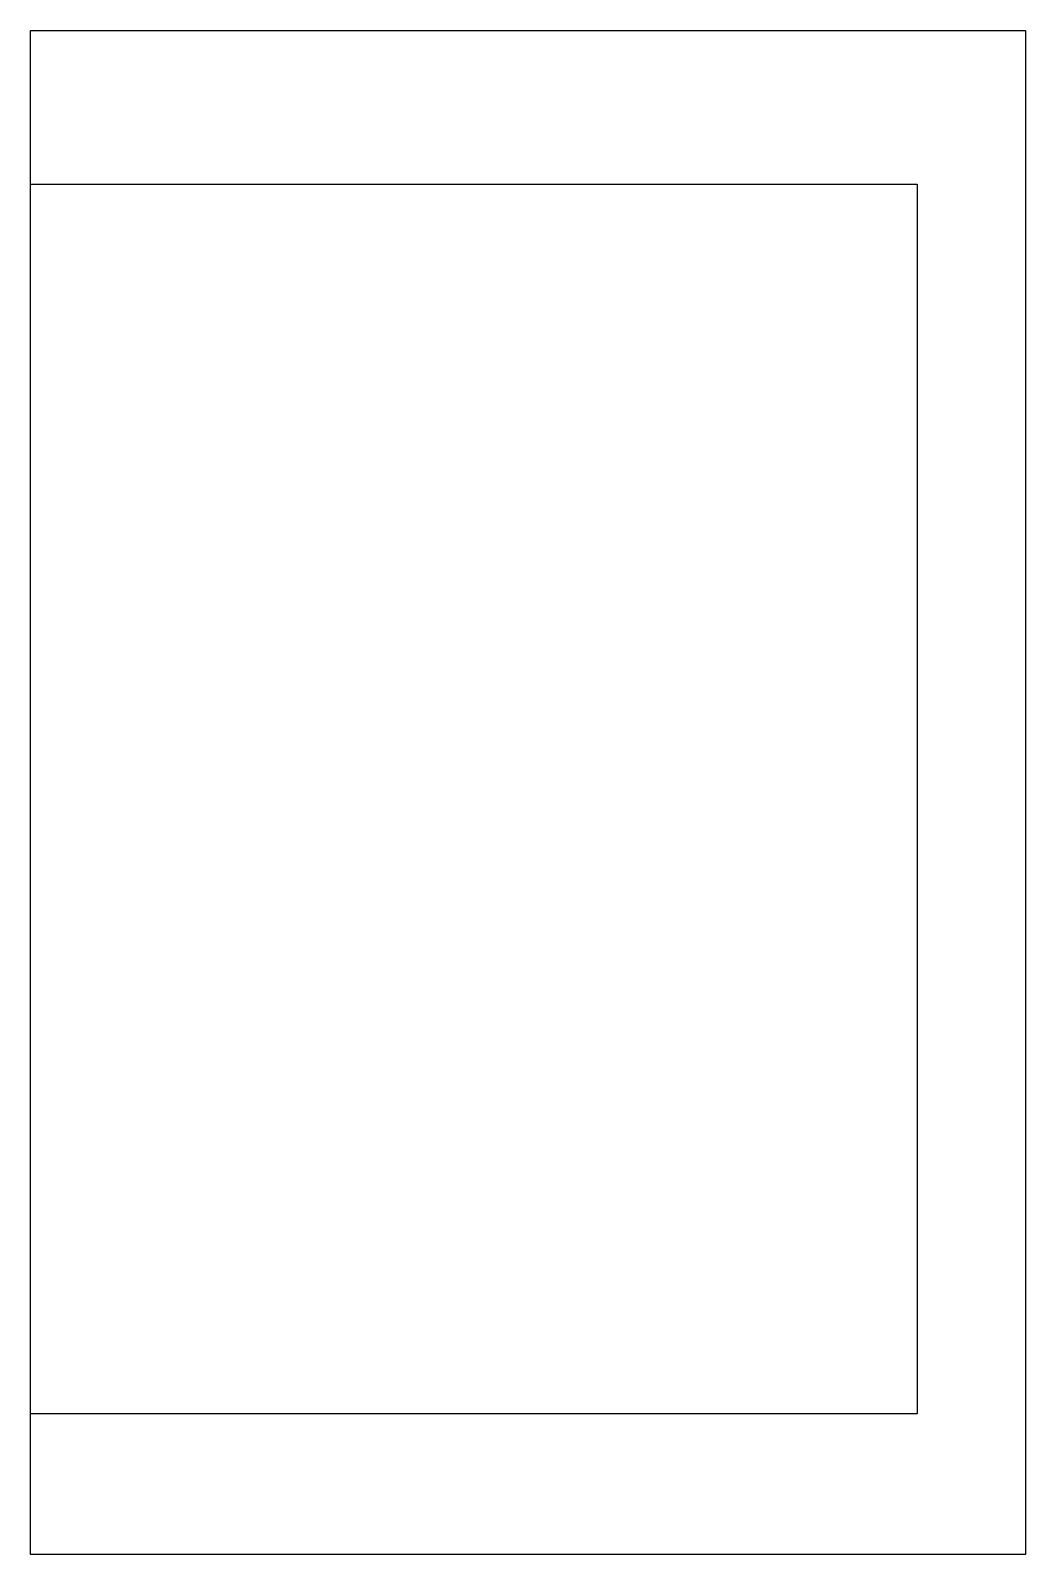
# Model space of a CAD drawing. Header units: millimetres. Extents: x -1453.9 to -1397.8, y 220.3 to 306.2.
import ezdxf

# ---------------------------------------------------------------- set-up
doc = ezdxf.new("R2010")
doc.units = ezdxf.units.MM
doc.header["$MEASUREMENT"] = 0
doc.layers.add('Default', color=178, linetype='Continuous', true_color=0x000000)

msp = doc.modelspace()

# ---------------------------------------------------------------- linework, layer by layer
at = {"layer": 'Default'}
for points in [[(-1453.929, 220.327), (-1453.929, 306.227)], [(-1453.929, 306.227), (-1397.829, 306.227)], [(-1397.829, 306.227), (-1397.829, 220.327)], [(-1453.929, 228.264), (-1453.929, 297.564)], [(-1453.929, 297.564), (-1403.929, 297.564)], [(-1403.929, 297.564), (-1403.929, 228.264)], [(-1403.929, 228.264), (-1453.929, 228.264)], [(-1397.829, 220.327), (-1453.929, 220.327)]]:
    msp.add_lwpolyline(points, dxfattribs=at)

doc.saveas('drawing.dxf')
